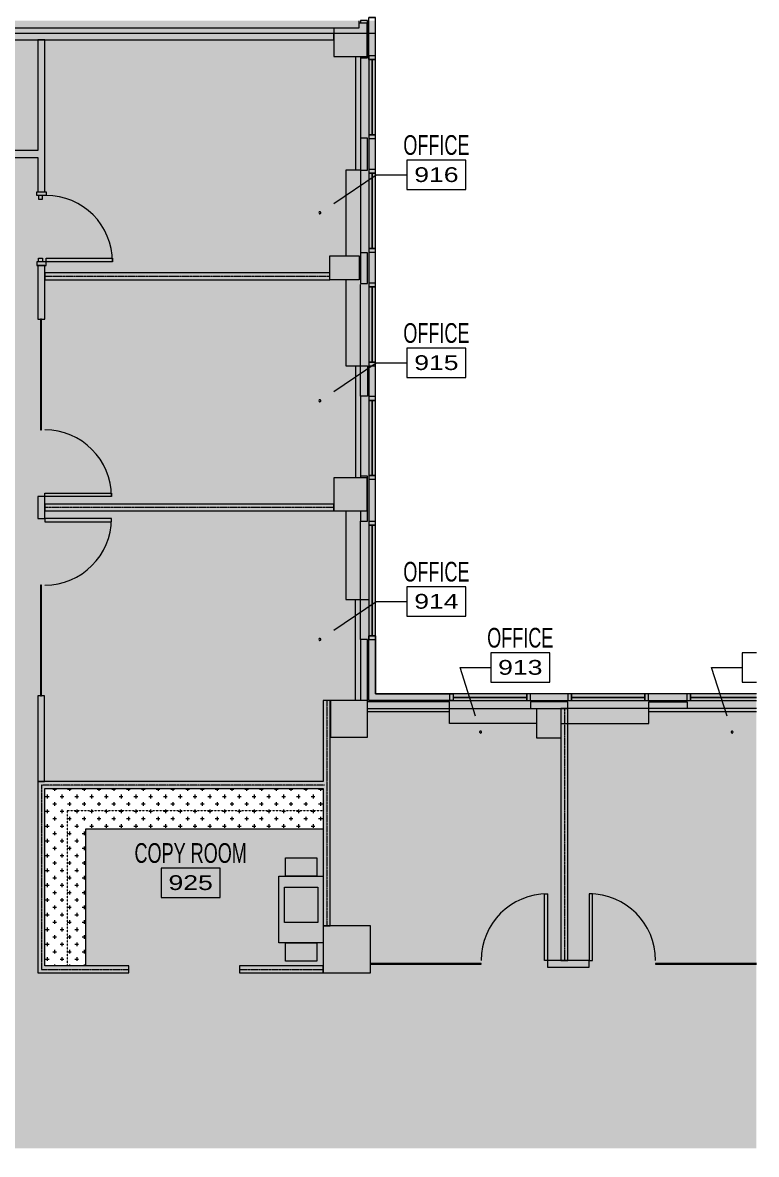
# Model space of a CAD drawing. Header units: inches. Extents: x 395 to 1878, y 644 to 1756.
# Drawn here: x 1481 to 1878, y 644 to 1257 of the extents above; entities that cross this region are included whole.
import ezdxf

# ---------------------------------------------------------------- set-up
doc = ezdxf.new("R2010")
doc.units = ezdxf.units.IN
doc.header["$MEASUREMENT"] = 0
doc.linetypes.add('IMPORT-4694_52_AR$0$FENCELINE2 _2_', pattern=[1.16, 0.2, -0.08, 0, -0.08, 0.8, 0])
doc.linetypes.add('IMPORT-4694_52_AR$0$HIDDEN2 _2_', pattern=[0.15, 0.1, -0.05])
for name, color, linetype, lineweight in [('4694_52_AR$0$A-Area-Iden-Name', 7, 'Continuous', 9), ('4694_52_AR$0$A-Area-Iden-Numb', 7, 'Continuous', 9), ('4694_52_AR$0$A-Door-Neww', 7, 'Continuous', 9), ('4694_52_AR$0$A-Flor-Case-Neww', 7, 'Continuous', 9), ('4694_52_AR$0$A-Flor-Case-Patt', 7, 'Continuous', 9), ('4694_52_AR$0$A-Flor-Eqpm', 7, 'Continuous', 9), ('4694_52_AR$0$A-Glaz-Neww', 7, 'Continuous', 9), ('4694_52_AR$0$A-Wall-Exst', 7, 'Continuous', 9), ('4694_52_AR$0$A-Wall-Neww', 7, 'Continuous', 9), ('4694_52_AR$0$A-Wall-Patt', 7, 'Continuous', 9), ('4694_52_BB$0$BHT', 7, 'Continuous', 9), ('4694_52_BB$0$BPT', 7, 'Continuous', 9), ('4694_52_BB$0$T-DRWG-BLCK__1', 7, 'Continuous', 9), ('9t floor LINKED_dwg', 8, 'Continuous', 9), ('A-DETL-GENF', 92, 'Continuous', 9), ('A-Hatch', 7, 'Continuous', 9), ('A-WALL-PATT', 111, 'Continuous', 13), ('I-WALL', 2, 'Continuous', 13)]:
    doc.layers.add(name, color=color, linetype=linetype, lineweight=lineweight)
doc.styles.add('Arial Narrow', font='ARIALN.TTF', dxfattribs={"width": 1.569593, "height": 8})
doc.styles.add('Arial Narrow_1', font='ARIALN.TTF', dxfattribs={"width": 0.8, "height": 10.666667})

# ---------------------------------------------------------------- blocks, each defined once
blk = doc.blocks.new('9t floor LINKED_dwg_4694_52_AR$0$OTJ_Room_Tag_4_P-4997613-FIRST FLOOR POWER _ SIGNAL')
at = {"layer": '4694_52_AR$0$A-Area-Iden-Numb', "flags": 128}
blk.add_lwpolyline([(2, -2), (2, 0), (-2, 0), (-2, -2)], close=True, dxfattribs=at)
blk = doc.blocks.new('9t floor LINKED_dwg_4694_52_AR$0$_DotSmall-4997614-FIRST FLOOR POWER _ SIGNAL')
at = {"layer": '4694_52_AR$0$A-Area-Iden-Name'}
for start, end in [(360, 180), (180, 360)]:
    blk.add_arc((0, 0), 0.0625, start, end, dxfattribs=at)
blk = doc.blocks.new('9t floor LINKED_dwg_4694_52_AR$0$OTJ_Room_Tag_4_P-V2-FIRST FLOOR POWER _ SIGNAL')
at = {"layer": '4694_52_AR$0$A-Area-Iden-Numb', "flags": 128}
blk.add_lwpolyline([(-1.043, 0), (-2, 0), (-2, -2), (-1.043, -2)], dxfattribs=at)
blk = doc.blocks.new('9t floor LINKED_dwg_4694_52_BB$0$UNIT0-4997658-FIRST FLOOR POWER _ SIGNAL')
at = {"layer": '4694_52_BB$0$T-DRWG-BLCK__1', "flags": 128}
blk.add_lwpolyline([(1647.75, 870), (1667.75, 870), (1667.75, 890), (1647.75, 890)], close=True, dxfattribs=at)
blk = doc.blocks.new('9t floor LINKED_dwg-4848483-FIRST FLOOR POWER _ SIGNAL')
at = {"layer": '4694_52_AR$0$A-Flor-Case-Patt'}
h = blk.add_hatch(dxfattribs=at)
h.set_pattern_fill('FP_1', color=256, style=0, pattern_type=2)
h.set_pattern_definition([(270, (1170.25, 2162.95), (4, -4), [2, -6]), (0, (1169.25, 2161.95), (4, 4), [2, -6])])
h.paths.add_polyline_path([(1515, 746.25), (1515, 820.25), (1643.75, 820.25), (1643.75, 842.25), (1493, 842.25), (1493, 746.25), (1507.5, 746.25)], flags=0)
at = {"layer": '4694_52_BB$0$BHT'}
h = blk.add_hatch(color=256, dxfattribs=at)
h.paths.add_polyline_path([(1772.49, 869.55), (1772.49, 885.5), (1759.49, 885.5), (1759.49, 869.55)], flags=0)
h.paths.add_polyline_path([(1667.62, 870), (1667.75, 870), (1667.75, 889.12), (1667.62, 889.12), (1667.62, 890), (1647.75, 890), (1647.75, 870)], flags=0)
h.paths.add_polyline_path([(1649.49, 992.51), (1667.49, 992.51), (1667.49, 1010.51), (1649.49, 1010.51)], flags=0)
h.paths.add_polyline_path([(1663.27, 1117.61), (1663.27, 1130.61), (1647.27, 1130.61), (1647.27, 1117.61)], flags=0)
h.paths.add_polyline_path([(1667.49, 1238.51), (1667.49, 1256.51), (1663.25, 1256.51), (1663.25, 1254.12), (1649.49, 1254.12), (1649.49, 1238.51), (1663.25, 1238.51)], flags=0)
at = {"layer": '4694_52_AR$0$A-Area-Iden-Name', "flags": 128}
for points in [[(1649.4, 1158.98), (1672.47, 1174.49), (1689.03, 1174.49)], [(1649.4, 1057.21), (1672.47, 1072.71), (1689.03, 1072.71)], [(1649.4, 928), (1672.47, 943.51), (1689.03, 943.51)], [(1726.22, 881.44), (1717.89, 907.76), (1734.45, 907.76)], [(1862.43, 881.44), (1854.09, 907.76), (1870.66, 907.76)]]:
    blk.add_lwpolyline(points, dxfattribs=at)
at = {"layer": '4694_52_AR$0$A-Door-Neww', "flags": 128}
for points in [[(1488.62, 1163.36), (1488.62, 1165.36), (1493.62, 1165.36), (1493.62, 1163.36)], [(1489.62, 1163.36), (1489.62, 1161.36), (1491.62, 1161.36), (1491.62, 1163.36)], [(1488.62, 1127.36), (1488.62, 1125.36), (1493.62, 1125.36), (1493.62, 1127.36)], [(1489.62, 1127.36), (1489.62, 1129.36), (1491.62, 1129.36), (1491.62, 1127.36)], [(1493.62, 1127.36), (1493.62, 1129.36), (1529.62, 1129.36), (1529.62, 1127.36)], [(1493, 1000.38), (1493, 1002.13), (1529, 1002.13), (1529, 1000.38)], [(1493, 988.38), (1493, 986.63), (1529, 986.63), (1529, 988.38)], [(1765.25, 749.25), (1763.5, 749.25), (1763.5, 785.25), (1765.25, 785.25)], [(1787.75, 749.25), (1789.5, 749.25), (1789.5, 785.25), (1787.75, 785.25)]]:
    blk.add_lwpolyline(points, close=True, dxfattribs=at)
at = {"layer": '4694_52_AR$0$A-Door-Neww'}
for centre, start, end in [((1493.62, 1127.36), 360, 90), ((1493, 1000.38), 360, 90), ((1493, 988.38), 270, 0), ((1765.25, 749.25), 90, 180), ((1787.75, 749.25), 0, 90)]:
    blk.add_arc(centre, 36, start, end, dxfattribs=at)
at = {"layer": '4694_52_AR$0$A-Flor-Case-Neww', "linetype": 'IMPORT-4694_52_AR$0$HIDDEN2 _2_', "flags": 128}
blk.add_lwpolyline([(1643.75, 830.25), (1505, 830.25), (1505, 746.25), (1493, 746.25), (1493, 842.25), (1643.75, 842.25)], close=True, dxfattribs=at)
at = {"layer": '4694_52_AR$0$A-Flor-Case-Neww', "flags": 128}
blk.add_lwpolyline([(1515, 820.25), (1515, 746.25), (1493, 746.25), (1493, 842.25), (1643.75, 842.25), (1643.75, 820.25)], close=True, dxfattribs=at)
at = {"layer": '4694_52_AR$0$A-Flor-Eqpm', "flags": 128}
for points in [[(1640.25, 794.81), (1623.25, 794.81), (1623.25, 804.81), (1640.25, 804.81)], [(1619.75, 758.81), (1619.75, 794.81), (1643.75, 794.81), (1643.75, 758.81)], [(1640.75, 769.81), (1622.75, 769.81), (1622.75, 788.81), (1640.75, 788.81)], [(1640.25, 748.81), (1623.25, 748.81), (1623.25, 758.81), (1640.25, 758.81)]]:
    blk.add_lwpolyline(points, close=True, dxfattribs=at)
at = {"layer": '4694_52_AR$0$A-Glaz-Neww', "flags": 128}
for points in [[(1491.12, 1096.38), (1490.62, 1096.38), (1490.62, 1036.38), (1491.12, 1036.38)], [(1491.12, 952.38), (1490.62, 952.38), (1490.62, 892.38), (1491.12, 892.38)], [(1729.25, 747.13), (1729.25, 747.63), (1669.25, 747.63), (1669.25, 747.13)]]:
    blk.add_lwpolyline(points, close=True, dxfattribs=at)
blk.add_lwpolyline([(1878.31, 747.63), (1823.75, 747.63), (1823.75, 747.13), (1878.31, 747.13)], dxfattribs=at)
at = {"layer": '4694_52_AR$0$A-Wall-Exst', "flags": 128}
blk.add_lwpolyline([(1429.25, 1251.07), (1429.25, 1247.57), (1649.49, 1247.57), (1649.49, 1251.07)], close=True, dxfattribs=at)
at = {"layer": '4694_52_AR$0$A-Wall-Neww', "flags": 128}
for points in [[(1473.25, 1187.57), (1473.25, 1183.82), (1489.25, 1183.82), (1489.25, 1165.36), (1493, 1165.36), (1493, 1187.57), (1493, 1247.48), (1489.25, 1247.48), (1489.25, 1187.57)], [(1493, 1125.36), (1489.25, 1125.36), (1489.25, 1096.38), (1493, 1096.38)], [(1647.27, 1117.61), (1647.27, 1121.36), (1493, 1121.36), (1493, 1117.61)], [(1493, 1000.38), (1489.25, 1000.38), (1489.25, 988.38), (1493, 988.38)], [(1649.49, 992.51), (1649.49, 996.26), (1493, 996.26), (1493, 992.51)], [(1647.5, 890), (1643.75, 890), (1643.75, 846), (1489.25, 846), (1492.75, 846), (1492.75, 892.38), (1489.25, 892.38), (1489.25, 846), (1489.25, 742.5), (1538.37, 742.5), (1538.37, 746.25), (1493, 746.25), (1493, 842.25), (1643.75, 842.25), (1643.75, 768), (1647.5, 768), (1647.5, 846)], [(1776.19, 885.5), (1772.44, 885.5), (1772.44, 749.25), (1776.19, 749.25)], [(1765.25, 749.25), (1765.25, 745.5), (1787.75, 745.5), (1787.75, 749.25)], [(1598.37, 746.25), (1598.37, 742.5), (1643.75, 742.5), (1643.75, 746.25)]]:
    blk.add_lwpolyline(points, close=True, dxfattribs=at)
at = {"layer": '4694_52_AR$0$A-Wall-Patt'}
blk.add_line((1649.49, 1251.07), (1649.49, 1247.57), dxfattribs=at)
at = {"layer": '4694_52_AR$0$A-Wall-Patt', "linetype": 'IMPORT-4694_52_AR$0$FENCELINE2 _2_'}
for p, q in [((1647.27, 1119.49), (1493, 1119.49)), ((1649.49, 994.38), (1493, 994.38)), ((1774.32, 885.5), (1774.32, 749.25)), ((1598.37, 744.38), (1643.75, 744.38))]:
    blk.add_line(p, q, dxfattribs=at)
at = {"layer": '4694_52_AR$0$A-Wall-Patt', "linetype": 'IMPORT-4694_52_AR$0$FENCELINE2 _2_', "flags": 128}
for points in [[(1645.62, 890), (1645.62, 846), (1645.62, 845.17), (1645.62, 768)], [(1644.45, 844.13), (1493, 844.13), (1491.12, 844.13), (1491.12, 746.25), (1491.12, 744.38), (1493, 744.38), (1538.37, 744.38)]]:
    blk.add_lwpolyline(points, dxfattribs=at)
at = {"layer": '4694_52_BB$0$BPT'}
for p, q in [((1667.49, 1256.51), (1663.25, 1256.51)), ((1661.25, 1238.51), (1661.25, 1177.04)), ((1663.99, 1238.28), (1663.99, 1194.29)), ((1670.06, 1236.91), (1670.06, 1196.16)), ((1670.31, 1236.91), (1670.31, 1196.16)), ((1664.02, 1132.25), (1664.02, 1177.04)), ((1671.99, 1175.41), (1668.37, 1175.41)), ((1670.06, 1175.41), (1670.06, 1134.66)), ((1670.31, 1175.41), (1670.31, 1134.66)), ((1671.99, 1113.91), (1668.37, 1113.91)), ((1670.06, 1113.91), (1670.06, 1073.16)), ((1670.31, 1113.91), (1670.31, 1073.16)), ((1661.25, 1071.14), (1661.25, 1010.51)), ((1671.99, 1052.41), (1668.37, 1052.41)), ((1670.06, 1052.41), (1670.06, 1011.66)), ((1670.31, 1052.41), (1670.31, 1011.66)), ((1663.99, 992.51), (1663.99, 986.97)), ((1671.99, 984.91), (1668.37, 984.91)), ((1670.06, 984.91), (1670.06, 924.91)), ((1670.31, 984.91), (1670.31, 924.91)), ((1661.25, 890), (1661.25, 944.51)), ((1663.99, 922.86), (1663.99, 890)), ((1714.18, 893.5), (1714.18, 889.88)), ((1714.18, 891.81), (1753.93, 891.81)), ((1714.18, 891.56), (1753.93, 891.56)), ((1778.18, 893.5), (1778.18, 889.88)), ((1778.18, 891.81), (1817.93, 891.81)), ((1778.18, 891.56), (1817.93, 891.56)), ((1842.68, 891.81), (1878.31, 891.81)), ((1842.68, 891.56), (1878.31, 891.56)), ((1667.49, 885.5), (1712.07, 885.5)), ((1667.75, 884), (1712.07, 884)), ((1819.48, 885.5), (1776.19, 885.5)), ((1820.07, 884), (1878.31, 884)), ((1878.31, 885.5), (1840.82, 885.5))]:
    blk.add_line(p, q, dxfattribs=at)
at = {"layer": '4694_52_BB$0$BPT', "flags": 128}
for points in [[(1649.49, 1254.12), (1649.49, 1238.51), (1667.49, 1238.51), (1667.49, 1256.51)], [(1663.99, 1238.51), (1663.99, 1237.78), (1667.62, 1237.78), (1667.62, 1258.02), (1663.99, 1258.02), (1663.99, 1256.51)], [(1671.99, 1236.91), (1671.99, 1259.72), (1668.37, 1259.72), (1671.99, 1259.72)], [(1668.37, 1236.91), (1671.99, 1236.91), (1668.37, 1236.91), (1668.37, 1259.72)], [(1668.37, 1196.16), (1668.37, 1175.41), (1671.99, 1175.41), (1671.99, 1196.16), (1668.37, 1196.16), (1671.99, 1196.16)], [(1663.99, 1177.04), (1656.06, 1177.04), (1656.06, 1130.43)], [(1668.37, 1134.66), (1668.37, 1113.91), (1671.99, 1113.91), (1671.99, 1134.66), (1668.37, 1134.66), (1671.99, 1134.66)], [(1656.06, 1117.68), (1656.06, 1071.14), (1663.99, 1071.14), (1667.62, 1071.14), (1667.62, 1054.64), (1663.99, 1054.64), (1663.99, 1071.14), (1663.99, 1115.13)], [(1668.37, 1073.16), (1668.37, 1052.41), (1671.99, 1052.41), (1671.99, 1073.16), (1668.37, 1073.16), (1671.99, 1073.16)], [(1663.99, 1054.64), (1663.99, 1011.34), (1663.99, 1010.51)], [(1759.49, 877.5), (1712.07, 877.5), (1712.07, 885.5), (1712.07, 889.12), (1667.62, 889.12), (1667.62, 922.86), (1663.99, 922.86), (1663.99, 986.97), (1667.62, 986.97), (1667.62, 1011.34), (1663.99, 1011.34)], [(1668.37, 1011.66), (1668.37, 984.91), (1671.99, 984.91), (1671.99, 1011.66), (1668.37, 1011.66), (1671.99, 1011.66)], [(1655.99, 992.51), (1655.99, 944.51), (1668.19, 944.51)], [(1671.99, 924.91), (1668.37, 924.91), (1671.99, 924.91), (1671.99, 893.5), (1714.18, 893.5), (1714.18, 889.88), (1668.37, 889.88), (1668.37, 924.91)], [(1712.3, 885.5), (1755.94, 885.5), (1776.19, 885.5), (1776.19, 889.12), (1755.94, 889.12), (1755.94, 885.5)], [(1753.93, 889.88), (1753.93, 893.5), (1753.93, 889.88), (1778.18, 889.88), (1778.18, 893.5), (1753.93, 893.5)], [(1772.49, 877.5), (1820.07, 877.5), (1820.07, 885.5), (1820.07, 889.12), (1840.82, 889.12), (1840.82, 885.5), (1820.07, 885.5)], [(1817.93, 889.88), (1842.68, 889.88), (1842.68, 893.5), (1842.68, 889.88)], [(1842.68, 893.5), (1817.93, 893.5), (1817.93, 889.88), (1817.93, 893.5)], [(1878.31, 893.5), (1840.68, 893.5), (1840.68, 889.88), (1878.31, 889.88)]]:
    blk.add_lwpolyline(points, dxfattribs=at)
for points in [[(1668.37, 1194.16), (1671.99, 1194.16), (1671.99, 1238.91), (1668.37, 1238.91)], [(1667.62, 1177.04), (1667.62, 1194.29), (1663.99, 1194.29), (1663.99, 1177.04)], [(1668.37, 1132.66), (1671.99, 1132.66), (1671.99, 1177.41), (1668.37, 1177.41)], [(1647.27, 1130.61), (1663.27, 1130.61), (1663.27, 1117.61), (1647.27, 1117.61)], [(1667.62, 1115.75), (1667.62, 1132.25), (1663.99, 1132.25), (1663.99, 1115.75)], [(1668.37, 1071.16), (1671.99, 1071.16), (1671.99, 1115.91), (1668.37, 1115.91)], [(1668.37, 1009.66), (1671.99, 1009.66), (1671.99, 1054.41), (1668.37, 1054.41)], [(1667.49, 1010.51), (1649.49, 1010.51), (1649.49, 992.51), (1667.49, 992.51)], [(1668.37, 922.91), (1671.99, 922.91), (1671.99, 986.91), (1668.37, 986.91)], [(1755.93, 889.88), (1755.93, 893.5), (1712.18, 893.5), (1712.18, 889.88)], [(1819.93, 889.88), (1819.93, 893.5), (1776.18, 893.5), (1776.18, 889.88)], [(1772.49, 885.55), (1772.49, 869.55), (1759.49, 869.55), (1759.49, 885.55)], [(1643.75, 742.5), (1669.25, 742.5), (1669.25, 768), (1643.75, 768)]]:
    blk.add_lwpolyline(points, close=True, dxfattribs=at)
at = {"layer": 'A-Hatch', "flags": 128}
for points in [[(1649.49, 1251.07), (1198.25, 1251.07), (1198.25, 954.56), (1152.25, 954.56), (1152.25, 914.56), (1216.68, 914.56), (1216.68, 833), (1227.25, 833), (1227.25, 693.07), (1315.25, 692.86), (1315.25, 644.22)], [(1878.31, 893.5), (1671.99, 893.5), (1671.99, 1251.07), (1649.49, 1251.07)]]:
    blk.add_lwpolyline(points, dxfattribs=at)
at = {"xscale": 8, "yscale": 8, "zscale": 8}
for name, p in [('9t floor LINKED_dwg_4694_52_AR$0$OTJ_Room_Tag_4_P-4997613-FIRST FLOOR POWER _ SIGNAL', (1705.03, 1182.49)), ('9t floor LINKED_dwg_4694_52_AR$0$OTJ_Room_Tag_4_P-4997613-FIRST FLOOR POWER _ SIGNAL', (1705.03, 1080.71)), ('9t floor LINKED_dwg_4694_52_AR$0$OTJ_Room_Tag_4_P-4997613-FIRST FLOOR POWER _ SIGNAL', (1705.03, 951.51)), ('9t floor LINKED_dwg_4694_52_AR$0$OTJ_Room_Tag_4_P-4997613-FIRST FLOOR POWER _ SIGNAL', (1750.45, 915.76)), ('9t floor LINKED_dwg_4694_52_AR$0$OTJ_Room_Tag_4_P-V2-FIRST FLOOR POWER _ SIGNAL', (1886.66, 915.76)), ('9t floor LINKED_dwg_4694_52_AR$0$OTJ_Room_Tag_4_P-4997613-FIRST FLOOR POWER _ SIGNAL', (1571.94, 799.21))]:
    blk.add_blockref(name, p, dxfattribs=at)
at = {"xscale": 9, "yscale": 9, "zscale": 9}
for p, rotation in [((1641.93, 1153.96), 213.908434278385), ((1641.93, 1052.18), 213.908434278385), ((1641.93, 922.98), 213.908434278385), ((1728.94, 872.86), 287.567864542033), ((1865.14, 872.86), 287.567864542033)]:
    blk.add_blockref('9t floor LINKED_dwg_4694_52_AR$0$_DotSmall-4997614-FIRST FLOOR POWER _ SIGNAL', p, dxfattribs=dict(at, rotation=rotation))
blk.add_blockref('9t floor LINKED_dwg_4694_52_BB$0$UNIT0-4997658-FIRST FLOOR POWER _ SIGNAL', (0, 0))
at = {"layer": '4694_52_AR$0$A-Area-Iden-Name', "char_height": 10.667, "attachment_point": 2, "line_spacing_factor": 0.968573, "style": 'Arial Narrow_1'}
for s, insert, width in [('OFFICE', (1705.03, 1195.97), 42.3051), ('OFFICE', (1705.03, 1094.19), 42.3051), ('OFFICE', (1705.03, 964.98), 42.3051), ('OFFICE', (1750.45, 929.24), 42.3051), ('COPY ROOM', (1571.94, 812.69), 71.8536)]:
    blk.add_mtext(s, dxfattribs=dict(at, insert=insert, width=width))
at = {"layer": '4694_52_AR$0$A-Area-Iden-Numb', "char_height": 8, "width": 28.4095, "attachment_point": 1, "line_spacing_factor": 0.968573, "style": 'Arial Narrow'}
for s, insert in [('916', (1693.03, 1178.59)), ('915', (1693.03, 1076.82)), ('914', (1693.03, 947.61)), ('913', (1738.45, 911.86)), ('925', (1559.94, 795.32))]:
    blk.add_mtext(s, dxfattribs=dict(at, insert=insert))

msp = doc.modelspace()

# ---------------------------------------------------------------- hatches: boundary and pattern name
at = {"layer": 'A-DETL-GENF'}
h = msp.add_hatch(color=254, dxfattribs=at)
h.paths.add_polyline_path([(811.25, 647.5), (887.25, 647.5), (887.25, 694.57), (811.25, 694.57), (811.25, 650.52)], flags=0)
h.paths.add_polyline_path([(807.08, 647.5), (807.25, 647.5), (807.25, 698.57), (887.25, 698.57), (887.25, 705), (891.25, 705), (891.25, 647.5), (1223.25, 647.5), (1223.25, 705), (1227.25, 705), (1227.25, 693.07), (1315.25, 693.07), (1315.25, 662.79), (1339.25, 662.79), (1339.25, 647.5), (1401.5, 647.5), (1401.5, 682.5), (1425.5, 682.5), (1425.5, 647.5), (1878.31, 647.5), (1878.31, 893.5), (1671.99, 893.5), (1671.99, 1257.87), (1663.25, 1257.87), (1663.25, 1256.51), (1667.49, 1256.51), (1667.49, 1238.51), (1649.49, 1238.51), (1649.49, 1254.12), (1429.25, 1254.12), (1429.25, 1233.5), (1403.75, 1233.5), (1403.75, 1254.12), (1216.25, 1254.12), (1216.25, 1237), (1198.25, 1237), (1198.25, 1250.56), (1104.25, 1250.56), (1104.25, 1198.56), (1135.73, 1198.56), (1135.73, 1194.56), (1104.25, 1194.56), (1104.25, 1191.56), (1100.25, 1191.56), (1100.25, 1254.56), (1102.13, 1254.56), (1102.13, 1257.87), (1014.25, 1257.87), (1014.25, 1219), (1002.25, 1219), (1002.25, 1250.56), (943.28, 1250.56), (943.28, 1208.56), (921.28, 1208.56), (921.28, 1232.56), (820.25, 1232.56), (820.25, 1102.56), (858.25, 1102.56), (858.25, 1098.56), (820.25, 1098.56), (820.25, 1084.56), (964.25, 1084.56), (964.25, 1098.56), (876.25, 1098.56), (876.25, 1102.56), (964.25, 1102.56), (964.25, 1161.64), (968.25, 1161.64), (968.25, 1106.56), (1010.25, 1106.56), (1010.25, 1109.59), (1014.25, 1109.59), (1014.25, 1073.1), (1010.25, 1073.1), (1010.25, 1076.56), (968.25, 1076.56), (968.25, 1018.56), (964.25, 1018.56), (964.25, 1080.56), (820.25, 1080.56), (820.25, 946.56), (858.25, 946.56), (858.25, 946.31), (876.25, 946.31), (876.25, 946.56), (971.53, 946.56), (971.53, 970.56), (1010.25, 970.56), (1010.25, 1037.1), (1014.25, 1037.1), (1014.25, 969), (1002.25, 969), (975.53, 966.56), (975.53, 918.56), (1010.25, 918.56), (1010.25, 950.56), (1014.25, 950.56), (1014.25, 914.56), (971.53, 914.56), (971.53, 927.72), (953.53, 927.72), (953.53, 914.56), (891.25, 914.56), (891.25, 911.3), (888.63, 911.3), (888.63, 839.74), (891.25, 839.74), (891.25, 833.44), (888.63, 833.44), (888.63, 833), (911.63, 833), (911.63, 829), (899.25, 829), (899.25, 797.44), (887.25, 797.44), (887.25, 814.06), (685, 814.06), (685, 870.94), (446.5, 870.94), (446.5, 891.94), (395.07, 891.94), (395.07, 647.5), (765.88, 647.5)], flags=0)
h.paths.add_polyline_path([(1271.25, 647.5), (1271.25, 689.07), (1227.25, 689.07), (1227.25, 647.5)], flags=0)
h.paths.add_polyline_path([(1311.25, 647.5), (1311.25, 689.07), (1275.25, 689.07), (1275.25, 647.5), (1275.68, 647.5)], flags=0)
h.paths.add_polyline_path([(903.25, 647.5), (903.25, 705.44), (887.25, 705.44), (887.25, 717), (909.13, 717), (909.13, 789.61), (891.25, 789.61), (891.25, 717.44), (887.25, 717.44), (887.25, 797), (891.25, 797), (891.25, 793.61), (983.25, 793.61), (983.25, 815.1), (959.13, 815.1), (959.13, 829), (947.63, 829), (947.63, 833), (963.13, 833), (963.13, 819.1), (983.25, 819.1), (983.25, 833), (987.25, 833), (987.25, 786.11), (983.25, 786.11), (983.25, 789.61), (913.13, 789.61), (913.13, 717), (987.25, 717), (987.25, 705.44), (971.25, 705.44), (971.25, 713), (903.25, 713)], flags=0)
h.paths.add_polyline_path([(1127.25, 675.14), (1127.25, 705), (1131.25, 705), (1131.25, 675.14)], flags=0)
h.paths.add_polyline_path([(983.25, 675.14), (983.25, 705), (987.25, 705), (987.25, 675.14)], flags=0)
h.paths.add_polyline_path([(1223.1, 705.44), (1211.25, 705.44), (1211.25, 709), (1143.25, 709), (1143.25, 705.44), (1127.25, 705.44), (1127.25, 717), (1143.25, 717), (1143.25, 713), (1211.25, 713), (1211.25, 717), (1227.25, 717), (1227.25, 705.44), (1223.25, 705.44)], flags=0)
h.paths.add_polyline_path([(1223.25, 717.44), (1223.25, 821), (1211.25, 821), (1211.25, 833), (1227.25, 833), (1227.25, 717.44)], flags=0)
h.paths.add_polyline_path([(1131.25, 717.44), (1127.25, 717.44), (1127.25, 744.12), (1131.25, 744.11)], flags=0)
h.paths.add_polyline_path([(983.25, 717.44), (983.25, 744.11), (987.25, 744.11), (987.25, 717.44)], flags=0)
h.paths.add_polyline_path([(1493, 746.25), (1493, 842.25), (1643.75, 842.25), (1643.75, 820.25), (1515, 820.25), (1515, 746.25), (1507.5, 746.25)], flags=0)
h.paths.add_polyline_path([(1407, 768), (1393, 768), (1393, 855.02), (1407, 855.02), (1407, 814.06)], flags=0)
h.paths.add_polyline_path([(1131.25, 786.11), (1127.25, 786.11), (1127.25, 833), (1143.25, 833), (1143.25, 821), (1131.25, 821), (1131.25, 793.61)], flags=0)
h.paths.add_polyline_path([(1772.49, 869.55), (1759.49, 869.55), (1759.49, 885.5), (1772.49, 885.5), (1772.49, 870)], flags=0)
h.paths.add_polyline_path([(1667.62, 870), (1647.75, 870), (1647.75, 890), (1667.62, 890), (1667.62, 889.13), (1667.75, 889.13), (1667.75, 870)], flags=0)
h.paths.add_polyline_path([(912.3, 918.56), (949.53, 918.56), (949.53, 931.72), (971.53, 931.72), (971.53, 934.56), (891.25, 934.56), (891.25, 918.56)], flags=0)
h.paths.add_polyline_path([(876.25, 934.19), (887.25, 934.19), (887.25, 934.56), (876.25, 934.56), (876.25, 938.56), (971.53, 938.56), (971.53, 942.56), (820.25, 942.56), (820.25, 938.56), (821.75, 938.56), (821.75, 934.56), (816.25, 934.56), (816.25, 934.19), (858.58, 934.19)], flags=0)
h.paths.add_polyline_path([(825.5, 934.56), (825.5, 938.56), (858.25, 938.56), (858.25, 934.56)], flags=0)
h.paths.add_polyline_path([(1202.25, 951), (1198.25, 951), (1198.25, 968.56), (1216.25, 968.56), (1216.25, 951)], flags=0)
h.paths.add_polyline_path([(1002.25, 966.56), (975.53, 966.56), (1002.25, 969)], flags=0)
h.paths.add_polyline_path([(1202.25, 969), (1198.25, 969), (1198.25, 1194.56), (1171.73, 1194.56), (1171.73, 1198.56), (1198.25, 1198.56), (1198.25, 1236.56), (1202.25, 1236.56), (1202.25, 969.65)], flags=0)
h.paths.add_polyline_path([(817, 977.94), (817, 1106.37), (816.25, 1106.37), (816.25, 977.94)], flags=0)
h.paths.add_polyline_path([(1429.25, 988), (1403.75, 988), (1403.75, 1013.5), (1429.25, 1013.5)], flags=0)
h.paths.add_polyline_path([(1649.49, 992.51), (1649.49, 1010.51), (1667.49, 1010.51), (1667.49, 992.51), (1663.27, 992.51)], flags=0)
h.paths.add_polyline_path([(1010.25, 1080.56), (1010.25, 1102.56), (968.25, 1102.56), (968.25, 1080.56), (997.73, 1080.56)], flags=0)
h.paths.add_polyline_path([(816.25, 1110.12), (817, 1110.12), (817, 1254.12), (816.25, 1254.12), (816.25, 1132.36)], flags=0)
h.paths.add_polyline_path([(1663.27, 1117.61), (1647.27, 1117.61), (1647.27, 1130.61), (1663.27, 1130.61)], flags=0)
h.paths.add_polyline_path([(1010.25, 1145.59), (1010.25, 1218.56), (1014.25, 1218.56), (1014.25, 1145.59)], flags=0)
h.paths.add_polyline_path([(925.28, 1212.56), (939.28, 1212.56), (939.28, 1250.56), (876.25, 1250.56), (876.25, 1243), (858.25, 1243), (858.25, 1250.56), (820.25, 1250.56), (820.25, 1236.56), (925.28, 1236.56), (925.28, 1226.56)], flags=0)
at = {"layer": 'A-WALL-PATT', "lineweight": 9}
msp.add_hatch(color=7, dxfattribs=at).paths.add_polyline_path([(1663.25, 1254.12), (1663.25, 1257.87), (1102.13, 1257.87), (1102.13, 1254.12), (1651.88, 1254.12)], flags=0)

# ---------------------------------------------------------------- linework, layer by layer
at = {"layer": 'I-WALL', "color": 8, "lineweight": 20}
for p, q in [((1663.25, 1254.12), (1663.25, 1257.87)), ((1102.13, 1254.12), (1663.25, 1254.12))]:
    msp.add_line(p, q, dxfattribs=at)

# ---------------------------------------------------------------- block references
at = {"layer": '9t floor LINKED_dwg', "color": 7}
msp.add_blockref('9t floor LINKED_dwg-4848483-FIRST FLOOR POWER _ SIGNAL', (0, 0), dxfattribs=at)

doc.saveas('drawing.dxf')
